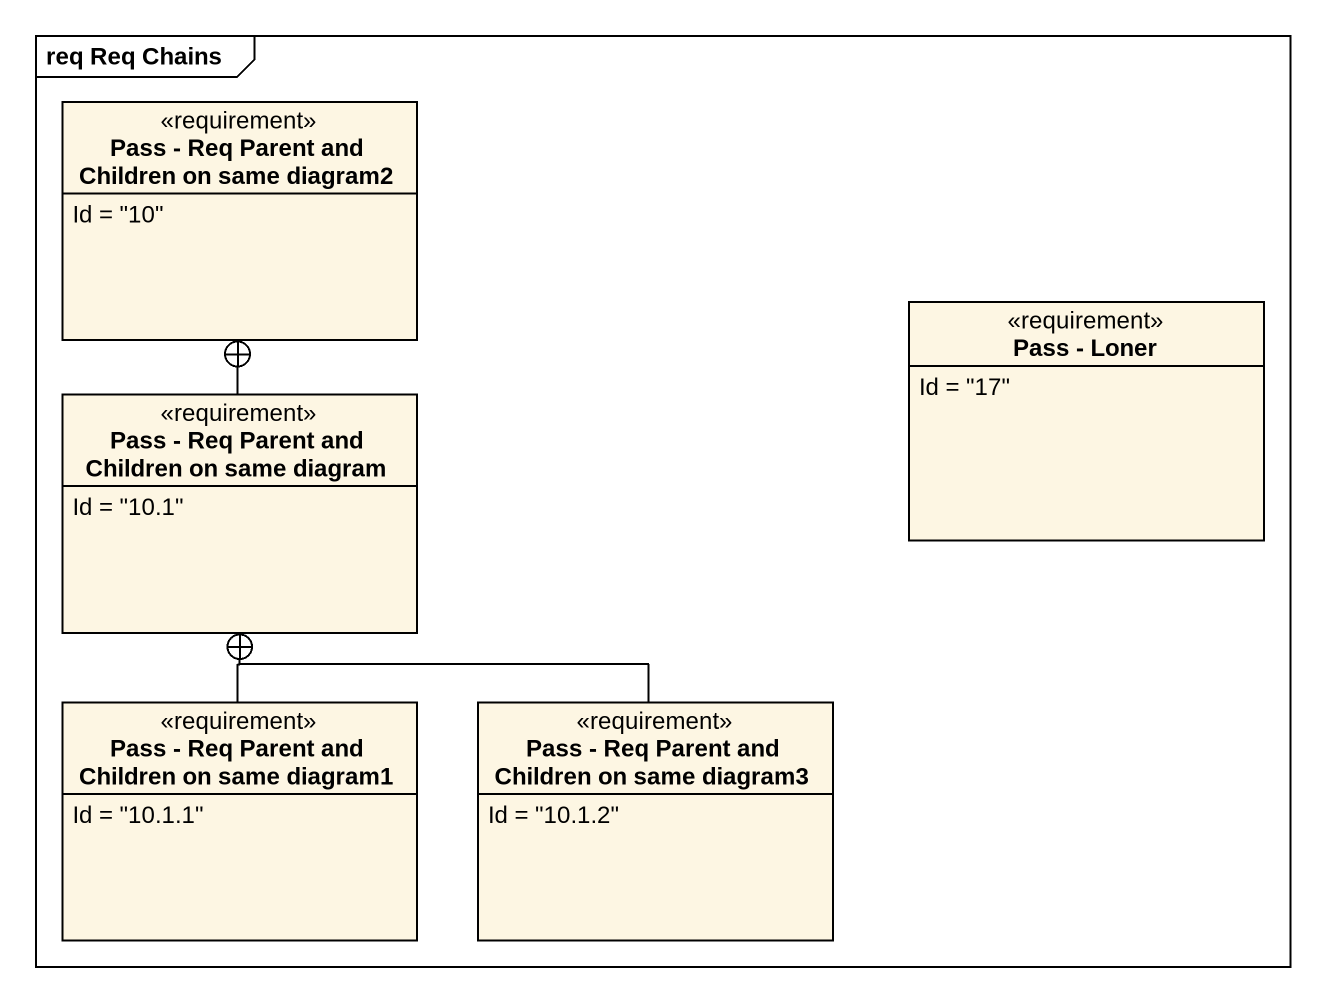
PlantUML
@startuml
mainframe req Req Chains
hide circle
hide empty members
class "Pass - Req Parent and Children on same diagram2" as Pass_Req_Parent_and <<requirement>> {
  Id = "10"
}
class "Pass - Loner" as Pass_Loner <<requirement>> {
  Id = "17"
}
class "Pass - Req Parent and Children on same diagram" as Pass_Req_Parent_and_2 <<requirement>> {
  Id = "10.1"
}
class "Pass - Req Parent and Children on same diagram1" as Pass_Req_Parent_and_3 <<requirement>> {
  Id = "10.1.1"
}
class "Pass - Req Parent and Children on same diagram3" as Pass_Req_Parent_and_4 <<requirement>> {
  Id = "10.1.2"
}
Pass_Req_Parent_and_2 -up-+ Pass_Req_Parent_and
Pass_Req_Parent_and_3 -up-+ Pass_Req_Parent_and_2
Pass_Req_Parent_and_4 -up-+ Pass_Req_Parent_and_2
@enduml
